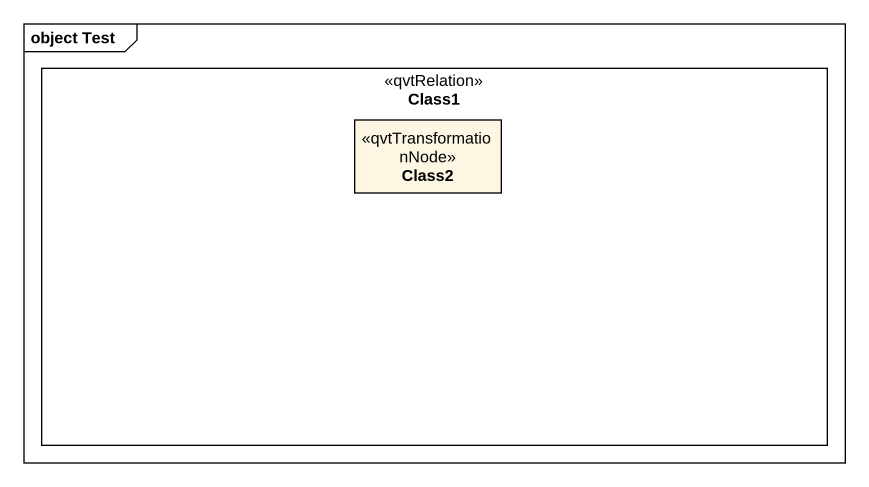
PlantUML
@startuml
mainframe object Test
hide circle
hide empty members
rectangle Class1 <<qvtRelation>> {
  class Class2 <<qvtTransformationNode>>
}
@enduml
